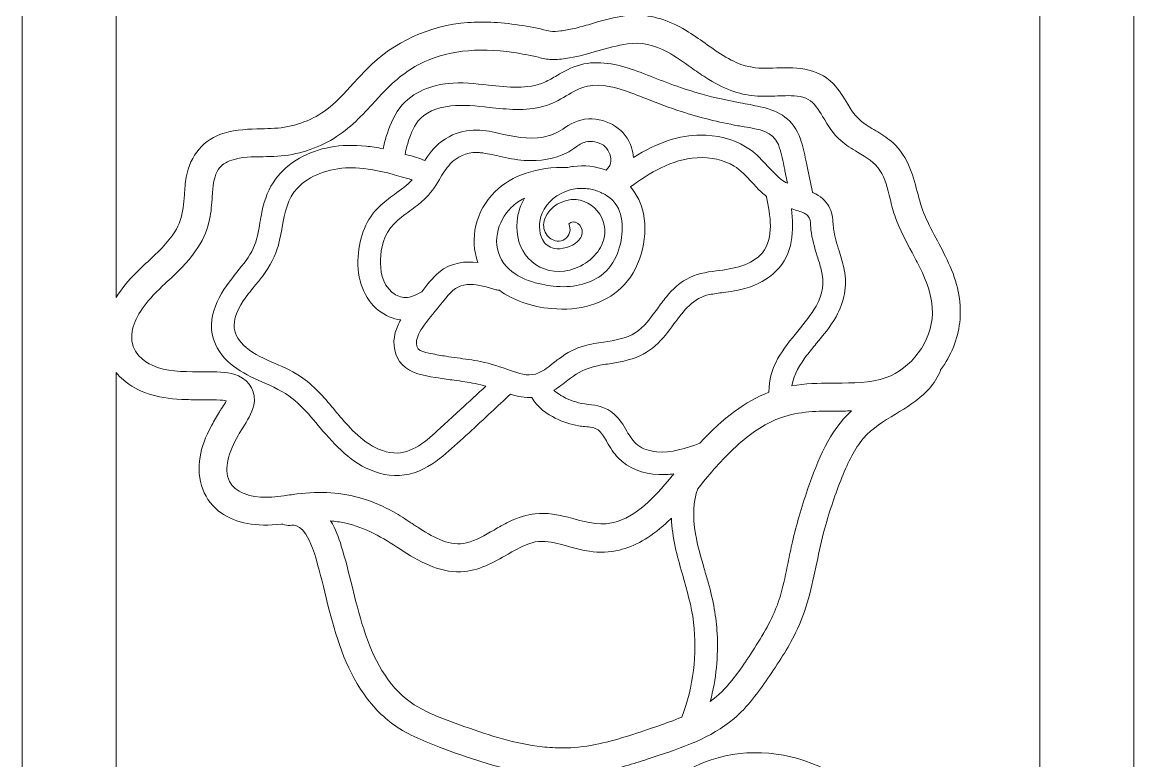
# Model space of a CAD drawing. Extents: x 1257 to 1743, y -4859 to -3141.
# Drawn here: x 1257.2 to 1742.8, y -3763.1 to -3440.4 of the extents above; entities that cross this region are included whole.
import ezdxf

# ---------------------------------------------------------------- set-up
doc = ezdxf.new("R2010")
doc.units = 0
doc.header["$MEASUREMENT"] = 0
doc.layers.add('Layer 1', color=7, linetype='Continuous')

msp = doc.modelspace()

# ---------------------------------------------------------------- linework, layer by layer
at = {"layer": 'Layer 1', "lineweight": 0}
for points, knots in [([(1595.26, -3237.35), (1595.26, -3236.95), (1595.26, -3236.55), (1595.26, -3236.15), (1595.26, -3183.54), (1552.61, -3140.89), (1500, -3140.89), (1447.39, -3140.89), (1404.74, -3183.54), (1404.74, -3236.15), (1404.74, -3236.55), (1404.74, -3236.95), (1404.74, -3237.35), (1404.74, -3237.35), (1257.2, -3237.35), (1257.2, -3237.35), (1257.2, -3237.35), (1257.2, -4859.11), (1257.2, -4859.11), (1257.2, -4859.11), (1742.8, -4859.11), (1742.8, -4859.11), (1742.8, -4859.11), (1742.8, -3237.35), (1742.8, -3237.35), (1742.8, -3237.35), (1595.26, -3237.35), (1595.26, -3237.35)], [0, 0, 0, 0, 1, 1, 1, 2, 2, 2, 3, 3, 3, 4, 4, 4, 5, 5, 5, 6, 6, 6, 7, 7, 7, 8, 8, 8, 9, 9, 9, 9]), ([(1414.59, -3278.4), (1414.59, -3278.4), (1585.41, -3278.4), (1585.41, -3278.4), (1585.41, -3278.4), (1701.74, -3278.4), (1701.74, -3278.4), (1701.74, -3278.4), (1701.74, -3881.06), (1701.74, -3881.06), (1687.68, -3870.86), (1677.56, -3856.67), (1669.52, -3843.93), (1666.07, -3838.46), (1662.7, -3832.79), (1659.44, -3827.31), (1654.1, -3818.33), (1648.58, -3809.05), (1642.51, -3800.29), (1634.12, -3788.19), (1622.3, -3773.3), (1605.24, -3765.51), (1589.31, -3758.24), (1571.08, -3757.6), (1555.24, -3763.75), (1544.82, -3767.79), (1535.4, -3774.45), (1527.86, -3783.1), (1526.85, -3782.17), (1525.73, -3781.34), (1524.49, -3780.62), (1522.56, -3779.49), (1520.52, -3778.73), (1518.55, -3777.99), (1516.87, -3777.37), (1515.28, -3776.77), (1513.81, -3775.98), (1512.22, -3775.13), (1510.72, -3774.11), (1509.35, -3772.96), (1509.35, -3772.96), (1509.42, -3771.24), (1509.42, -3771.24), (1509.47, -3770.19), (1509.51, -3769.14), (1509.56, -3768.08), (1517.31, -3766.56), (1524.62, -3764.27), (1530.22, -3762.42), (1530.22, -3762.42), (1533.21, -3761.43), (1533.21, -3761.43), (1545.41, -3757.4), (1558.02, -3753.22), (1568.04, -3744.74), (1574.2, -3739.54), (1578.8, -3733.13), (1582.98, -3727.01), (1587.39, -3720.53), (1591.63, -3714.14), (1595.06, -3707.26), (1599.92, -3697.5), (1602.15, -3686.88), (1604.31, -3676.61), (1605.36, -3671.62), (1606.45, -3666.46), (1607.82, -3661.51), (1609.96, -3653.79), (1612.47, -3646.34), (1615.28, -3639.37), (1618.09, -3632.41), (1620.78, -3626.83), (1624.77, -3622.19), (1628.56, -3617.79), (1633.48, -3614.81), (1638.68, -3611.65), (1643.49, -3608.74), (1648.47, -3605.72), (1652.53, -3601.47), (1654.76, -3599.14), (1656.57, -3596.53), (1657.93, -3593.71), (1658.15, -3593.25), (1658.31, -3592.77), (1658.41, -3592.28), (1663.02, -3586.07), (1665.9, -3578.92), (1666.75, -3571.57), (1667.66, -3563.79), (1666.25, -3555.55), (1662.56, -3547.09), (1660.9, -3543.27), (1658.93, -3539.57), (1657.03, -3535.98), (1655.11, -3532.38), (1653.12, -3528.64), (1651.5, -3524.86), (1650.06, -3521.52), (1649.14, -3518.05), (1648.18, -3514.37), (1647.16, -3510.51), (1646.11, -3506.51), (1644.39, -3502.71), (1642.38, -3498.29), (1639.66, -3494.68), (1636.28, -3491.97), (1634.02, -3490.18), (1631.57, -3488.71), (1629.2, -3487.29), (1628.09, -3486.62), (1626.98, -3485.96), (1625.9, -3485.27), (1623.02, -3483.37), (1620.81, -3481.06), (1618.94, -3477.99), (1618.94, -3477.99), (1617.85, -3476.19), (1617.85, -3476.19), (1616.05, -3473.19), (1614.18, -3470.08), (1611.6, -3467.35), (1604.4, -3459.81), (1594.19, -3460.15), (1585.19, -3460.46), (1585.19, -3460.46), (1584.51, -3460.48), (1584.51, -3460.48), (1581.06, -3460.61), (1577.02, -3460.58), (1573.1, -3459.46), (1570.53, -3458.74), (1567.91, -3457.57), (1564.61, -3455.65), (1561.48, -3453.83), (1558.44, -3451.68), (1555.5, -3449.61), (1552.84, -3447.72), (1550.08, -3445.78), (1547.21, -3444.03), (1539.84, -3439.54), (1532.47, -3437.31), (1525.15, -3437.31), (1518.66, -3437.34), (1512.37, -3439.19), (1506.29, -3440.99), (1503.96, -3441.68), (1501.54, -3442.39), (1499.21, -3442.96), (1496.92, -3443.51), (1494.99, -3443.89), (1493.12, -3444.13), (1493.12, -3444.13), (1492.49, -3444.22), (1492.49, -3444.22), (1490.9, -3444.46), (1489.09, -3444.72), (1487.78, -3444.37), (1484.25, -3443.43), (1480.47, -3442.64), (1475.87, -3441.9), (1467.09, -3440.48), (1459.26, -3440.05), (1451.94, -3440.6), (1434.96, -3441.85), (1419.66, -3448.88), (1407.68, -3460.93), (1405.72, -3462.91), (1403.82, -3465.01), (1401.99, -3467.03), (1398.07, -3471.37), (1394.01, -3475.86), (1389.26, -3479.22), (1382.88, -3483.7), (1375.32, -3486.31), (1367.37, -3486.78), (1365.47, -3486.89), (1363.57, -3486.94), (1361.66, -3486.98), (1356.3, -3487.11), (1350.77, -3487.25), (1345.39, -3488.86), (1336.6, -3491.48), (1330.58, -3498.49), (1328.85, -3508.12), (1328.41, -3510.7), (1328.22, -3513.29), (1328.03, -3515.8), (1327.9, -3517.7), (1327.75, -3519.67), (1327.5, -3521.56), (1326.98, -3525.48), (1325.82, -3528.79), (1323.86, -3531.97), (1320.77, -3536.94), (1316.24, -3541.14), (1311.86, -3545.2), (1310.24, -3546.7), (1308.63, -3548.19), (1307.1, -3549.71), (1303.47, -3553.29), (1300.53, -3556.94), (1298.26, -3560.64), (1298.26, -3560.64), (1298.26, -3278.4), (1298.26, -3278.4), (1298.26, -3278.4), (1414.59, -3278.4), (1414.59, -3278.4)], [0, 0, 0, 0, 1, 1, 1, 2, 2, 2, 3, 3, 3, 4, 4, 4, 5, 5, 5, 6, 6, 6, 7, 7, 7, 8, 8, 8, 9, 9, 9, 10, 10, 10, 11, 11, 11, 12, 12, 12, 13, 13, 13, 14, 14, 14, 15, 15, 15, 16, 16, 16, 17, 17, 17, 18, 18, 18, 19, 19, 19, 20, 20, 20, 21, 21, 21, 22, 22, 22, 23, 23, 23, 24, 24, 24, 25, 25, 25, 26, 26, 26, 27, 27, 27, 28, 28, 28, 29, 29, 29, 30, 30, 30, 31, 31, 31, 32, 32, 32, 33, 33, 33, 34, 34, 34, 35, 35, 35, 36, 36, 36, 37, 37, 37, 38, 38, 38, 39, 39, 39, 40, 40, 40, 41, 41, 41, 42, 42, 42, 43, 43, 43, 44, 44, 44, 45, 45, 45, 46, 46, 46, 47, 47, 47, 48, 48, 48, 49, 49, 49, 50, 50, 50, 51, 51, 51, 52, 52, 52, 53, 53, 53, 54, 54, 54, 55, 55, 55, 56, 56, 56, 57, 57, 57, 58, 58, 58, 59, 59, 59, 60, 60, 60, 61, 61, 61, 62, 62, 62, 63, 63, 63, 64, 64, 64, 65, 65, 65, 66, 66, 66, 67, 67, 67, 68, 68, 68, 69, 69, 69, 69]), ([(1351.65, -3594.9), (1347.64, -3593.2), (1343.11, -3593.17), (1339.11, -3593.14), (1339.11, -3593.14), (1337.63, -3593.13), (1337.63, -3593.13), (1336.5, -3593.12), (1335.36, -3593.12), (1334.21, -3593.12), (1327.27, -3593.14), (1320.09, -3593.15), (1313.93, -3590.3), (1310.95, -3588.91), (1304.1, -3584.81), (1305.05, -3576.71), (1305.72, -3570.93), (1309.17, -3564.98), (1315.58, -3558.52), (1317.21, -3556.88), (1318.9, -3555.29), (1320.59, -3553.71), (1324.91, -3549.64), (1329.38, -3545.43), (1332.92, -3540.37), (1335.79, -3536.23), (1337.71, -3532.15), (1338.79, -3527.87), (1339.62, -3524.51), (1339.87, -3521.1), (1340.11, -3517.79), (1340.18, -3516.82), (1340.25, -3515.85), (1340.33, -3514.87), (1340.68, -3510.85), (1341.12, -3507.29), (1342.99, -3504.57), (1344.24, -3502.78), (1346.11, -3501.49), (1348.72, -3500.65), (1352.99, -3499.27), (1357.79, -3499.22), (1362.43, -3499.17), (1364.49, -3499.14), (1366.62, -3499.12), (1368.7, -3498.98), (1377.33, -3498.4), (1385.83, -3495.71), (1393.26, -3491.21), (1400.33, -3486.96), (1405.85, -3480.93), (1411.19, -3475.1), (1411.19, -3475.1), (1412.96, -3473.16), (1412.96, -3473.16), (1419.33, -3466.24), (1424.9, -3461.74), (1431.03, -3458.58), (1442.08, -3452.95), (1455.83, -3451.3), (1471.87, -3453.67), (1475.38, -3454.18), (1478.95, -3454.86), (1482.8, -3455.76), (1482.8, -3455.76), (1483.44, -3455.91), (1483.44, -3455.91), (1485.25, -3456.34), (1487.1, -3456.77), (1489.29, -3456.75), (1491.59, -3456.67), (1493.96, -3456.42), (1496.32, -3456.01), (1500.53, -3455.3), (1504.65, -3454.12), (1508.63, -3452.98), (1512.87, -3451.76), (1517.24, -3450.51), (1521.6, -3449.87), (1527.42, -3449.02), (1533.17, -3450.21), (1539.18, -3453.51), (1542.7, -3455.47), (1546.11, -3457.87), (1549.4, -3460.19), (1551.47, -3461.66), (1553.61, -3463.17), (1555.8, -3464.58), (1563.32, -3469.43), (1570.3, -3472.05), (1577.13, -3472.59), (1580.51, -3472.86), (1583.89, -3472.74), (1587.16, -3472.63), (1588.3, -3472.59), (1589.44, -3472.54), (1590.58, -3472.52), (1594.03, -3472.46), (1597.63, -3472.55), (1600.61, -3474.18), (1603.31, -3475.65), (1605.07, -3478.6), (1606.86, -3481.6), (1609.32, -3485.8), (1611.47, -3489.24), (1614.79, -3492.16), (1617.05, -3494.13), (1619.64, -3495.68), (1622.16, -3497.18), (1626.01, -3499.48), (1629.65, -3501.65), (1631.88, -3505.16), (1634.2, -3508.79), (1635.24, -3513.08), (1636.36, -3517.62), (1637.03, -3520.35), (1637.72, -3523.17), (1638.71, -3525.85), (1640.69, -3531.18), (1643.36, -3536.2), (1645.94, -3541.06), (1647.15, -3543.32), (1648.35, -3545.58), (1649.48, -3547.87), (1652.08, -3553.18), (1655.04, -3560.23), (1654.83, -3567.74), (1654.67, -3573.6), (1652.42, -3579.86), (1648.67, -3584.91), (1644.91, -3589.97), (1640.03, -3593.7), (1634.6, -3595.69), (1627.64, -3598.05), (1620, -3598.06), (1612.61, -3598.08), (1612.61, -3598.08), (1610.56, -3598.08), (1610.56, -3598.08), (1605.09, -3598.1), (1599.28, -3598.27), (1593.48, -3599.3), (1594.21, -3594.18), (1597.22, -3589.6), (1599.89, -3586.05), (1601.26, -3584.27), (1602.69, -3582.54), (1604.12, -3580.81), (1607.15, -3577.16), (1610.27, -3573.39), (1612.72, -3569.09), (1616.4, -3562.62), (1617.64, -3555.54), (1616.33, -3548.63), (1615.79, -3545.76), (1614.92, -3542.98), (1614.07, -3540.3), (1613.05, -3537.08), (1612.09, -3534.03), (1611.68, -3530.88), (1611.58, -3530.13), (1611.52, -3529.39), (1611.46, -3528.64), (1611.25, -3526.05), (1611.03, -3523.38), (1609.53, -3520.78), (1608.15, -3518.33), (1605.81, -3516.29), (1602.78, -3514.89), (1602.66, -3514.83), (1602.54, -3514.77), (1602.42, -3514.72), (1602.42, -3514.72), (1600.06, -3503.43), (1600.06, -3503.43), (1599.87, -3502.52), (1599.69, -3501.61), (1599.5, -3500.69), (1598.89, -3497.64), (1598.27, -3494.49), (1597.17, -3491.45), (1595.65, -3487.27), (1593.36, -3484.03), (1590.38, -3481.84), (1587.57, -3479.76), (1584.12, -3478.33), (1579.53, -3477.35), (1576.62, -3476.71), (1573.71, -3476.15), (1570.79, -3475.58), (1565.31, -3474.52), (1559.64, -3473.42), (1554.18, -3471.88), (1545.75, -3469.51), (1537.44, -3466.32), (1530.31, -3463.52), (1522.97, -3460.61), (1515.13, -3457.79), (1506.93, -3458.14), (1503.01, -3458.29), (1499.11, -3459.31), (1495.36, -3461.17), (1493.79, -3461.94), (1492.3, -3462.82), (1490.86, -3463.68), (1489.04, -3464.77), (1487.31, -3465.79), (1485.48, -3466.58), (1477.84, -3469.85), (1469.6, -3468.9), (1460.88, -3467.9), (1455.09, -3467.24), (1449.11, -3466.55), (1443.28, -3467.2), (1436.76, -3467.91), (1427.8, -3470.34), (1422.14, -3477.88), (1419.06, -3481.99), (1417.38, -3486.7), (1416.26, -3490.34), (1415.72, -3492.08), (1415.19, -3493.9), (1414.9, -3495.75), (1412.21, -3495.2), (1409.75, -3494.81), (1407.43, -3494.57), (1396.34, -3493.41), (1386.57, -3495.17), (1378.38, -3499.81), (1374.12, -3502.2), (1370.46, -3505.39), (1367.8, -3509.04), (1364.99, -3512.9), (1363.11, -3517.46), (1361.88, -3523.4), (1361.58, -3524.88), (1361.33, -3526.39), (1361.07, -3527.89), (1360.4, -3531.92), (1359.76, -3535.73), (1358.14, -3539.21), (1356.41, -3542.97), (1353.79, -3546.19), (1351.01, -3549.58), (1351.01, -3549.58), (1349.84, -3551.03), (1349.84, -3551.03), (1343.87, -3558.45), (1336.51, -3569.63), (1341.58, -3581.03), (1345.77, -3590.43), (1355.15, -3594.57), (1363.42, -3598.23), (1363.42, -3598.23), (1365.3, -3599.06), (1365.3, -3599.06), (1370.41, -3601.34), (1374.33, -3603.82), (1377.63, -3606.86), (1380.81, -3609.83), (1383.7, -3613.25), (1386.49, -3616.57), (1386.49, -3616.57), (1387.34, -3617.57), (1387.34, -3617.57), (1393.86, -3625.31), (1401.07, -3633.17), (1411.15, -3636.76), (1416.97, -3638.83), (1422.92, -3639), (1428.38, -3637.27), (1434.04, -3635.46), (1438.77, -3631.8), (1442.26, -3628.81), (1449.01, -3623.01), (1455.61, -3616.84), (1462, -3610.86), (1464.81, -3608.23), (1467.61, -3605.6), (1470.49, -3602.95), (1473.9, -3604.04), (1476.99, -3604.5), (1479.9, -3604.34), (1481.84, -3608.58), (1486.94, -3611.76), (1490.09, -3613.39), (1493.31, -3615.03), (1496.83, -3616.19), (1500.25, -3616.74), (1501.12, -3616.89), (1502.04, -3616.98), (1502.96, -3617.08), (1505.19, -3617.3), (1507.29, -3617.51), (1508.77, -3618.56), (1510.28, -3619.62), (1511.37, -3621.51), (1512.42, -3623.32), (1512.42, -3623.32), (1512.65, -3623.74), (1512.65, -3623.74), (1514.17, -3626.38), (1515.59, -3628.73), (1517.6, -3630.8), (1521.81, -3635.19), (1528.15, -3637.76), (1535.45, -3638.04), (1537.5, -3638.13), (1539.6, -3638.02), (1541.86, -3637.7), (1534.79, -3646.41), (1527.37, -3655.12), (1517.2, -3658.55), (1510.74, -3660.75), (1504.44, -3659.06), (1497.77, -3657.29), (1497.77, -3657.29), (1495.64, -3656.72), (1495.64, -3656.72), (1491.41, -3655.62), (1486.4, -3654.58), (1481.31, -3655.14), (1477.67, -3655.53), (1473.9, -3656.7), (1469.78, -3658.71), (1467.56, -3659.79), (1465.4, -3661.05), (1463.32, -3662.27), (1459.3, -3664.61), (1455.51, -3666.83), (1451.29, -3667.87), (1444.26, -3669.6), (1437.41, -3665.77), (1430.98, -3661.7), (1429.64, -3660.86), (1428.33, -3659.99), (1427.01, -3659.13), (1424.57, -3657.52), (1422.05, -3655.86), (1419.43, -3654.37), (1415.3, -3651.99), (1410.67, -3650.02), (1405.68, -3648.51), (1397.02, -3645.89), (1387.42, -3645.22), (1377.13, -3646.54), (1376.09, -3646.67), (1375.03, -3646.82), (1373.97, -3646.97), (1367.19, -3647.92), (1360.18, -3648.91), (1354.12, -3646.35), (1351.06, -3645.07), (1348.93, -3643.3), (1347.79, -3641.07), (1346.24, -3638.1), (1346.5, -3634.5), (1346.99, -3632), (1347.76, -3628.05), (1349.64, -3624.34), (1351.55, -3620.93), (1352.16, -3619.85), (1352.84, -3618.77), (1353.52, -3617.67), (1355.45, -3614.59), (1357.45, -3611.4), (1358.33, -3607.78), (1359.6, -3602.46), (1356.86, -3597.16), (1351.65, -3594.9)], [0, 0, 0, 0, 1, 1, 1, 2, 2, 2, 3, 3, 3, 4, 4, 4, 5, 5, 5, 6, 6, 6, 7, 7, 7, 8, 8, 8, 9, 9, 9, 10, 10, 10, 11, 11, 11, 12, 12, 12, 13, 13, 13, 14, 14, 14, 15, 15, 15, 16, 16, 16, 17, 17, 17, 18, 18, 18, 19, 19, 19, 20, 20, 20, 21, 21, 21, 22, 22, 22, 23, 23, 23, 24, 24, 24, 25, 25, 25, 26, 26, 26, 27, 27, 27, 28, 28, 28, 29, 29, 29, 30, 30, 30, 31, 31, 31, 32, 32, 32, 33, 33, 33, 34, 34, 34, 35, 35, 35, 36, 36, 36, 37, 37, 37, 38, 38, 38, 39, 39, 39, 40, 40, 40, 41, 41, 41, 42, 42, 42, 43, 43, 43, 44, 44, 44, 45, 45, 45, 46, 46, 46, 47, 47, 47, 48, 48, 48, 49, 49, 49, 50, 50, 50, 51, 51, 51, 52, 52, 52, 53, 53, 53, 54, 54, 54, 55, 55, 55, 56, 56, 56, 57, 57, 57, 58, 58, 58, 59, 59, 59, 60, 60, 60, 61, 61, 61, 62, 62, 62, 63, 63, 63, 64, 64, 64, 65, 65, 65, 66, 66, 66, 67, 67, 67, 68, 68, 68, 69, 69, 69, 70, 70, 70, 71, 71, 71, 72, 72, 72, 73, 73, 73, 74, 74, 74, 75, 75, 75, 76, 76, 76, 77, 77, 77, 78, 78, 78, 79, 79, 79, 80, 80, 80, 81, 81, 81, 82, 82, 82, 83, 83, 83, 84, 84, 84, 85, 85, 85, 86, 86, 86, 87, 87, 87, 88, 88, 88, 89, 89, 89, 90, 90, 90, 91, 91, 91, 92, 92, 92, 93, 93, 93, 94, 94, 94, 95, 95, 95, 96, 96, 96, 97, 97, 97, 98, 98, 98, 99, 99, 99, 100, 100, 100, 101, 101, 101, 102, 102, 102, 103, 103, 103, 104, 104, 104, 105, 105, 105, 106, 106, 106, 107, 107, 107, 108, 108, 108, 109, 109, 109, 110, 110, 110, 111, 111, 111, 112, 112, 112, 113, 113, 113, 114, 114, 114, 115, 115, 115, 116, 116, 116, 117, 117, 117, 118, 118, 118, 119, 119, 119, 120, 120, 120, 121, 121, 121, 122, 122, 122, 123, 123, 123, 123]), ([(1588.63, -3509), (1586.54, -3507.33), (1584.74, -3505.36), (1582.82, -3503.28), (1580.54, -3500.8), (1578.19, -3498.24), (1575.3, -3496.17), (1569.91, -3492.32), (1563.39, -3490.16), (1555.9, -3489.76), (1555.19, -3489.72), (1554.48, -3489.7), (1553.76, -3489.7), (1544.3, -3489.7), (1534.76, -3492.88), (1524.18, -3499.56), (1524.11, -3498.08), (1523.85, -3496.61), (1523.4, -3495.19), (1520.98, -3487.49), (1513.24, -3482.34), (1504.56, -3482.68), (1499.9, -3482.88), (1496.33, -3485.06), (1493.35, -3487.09), (1490.63, -3488.94), (1487.76, -3490.12), (1484.79, -3490.62), (1478.18, -3491.76), (1471.4, -3490.37), (1465.02, -3488.86), (1458.6, -3487.35), (1450.21, -3486.26), (1442.16, -3491.3), (1439.14, -3493.2), (1436.46, -3495.85), (1434.22, -3499.15), (1433.83, -3499.72), (1433.46, -3500.29), (1433.1, -3500.88), (1430.78, -3499.74), (1428.19, -3499.08), (1425.84, -3498.49), (1425.4, -3498.38), (1424.98, -3498.27), (1424.56, -3498.16), (1424.57, -3496.68), (1425.09, -3495.03), (1425.6, -3493.42), (1425.6, -3493.42), (1425.82, -3492.73), (1425.82, -3492.73), (1426.59, -3490.2), (1427.87, -3486.5), (1430.1, -3483.69), (1433.11, -3479.92), (1437.92, -3477.66), (1444.39, -3477), (1449.94, -3476.42), (1455.69, -3477.04), (1461.25, -3477.64), (1469, -3478.47), (1477, -3479.33), (1485.01, -3477.16), (1488.61, -3476.19), (1491.74, -3474.38), (1494.77, -3472.63), (1497.89, -3470.83), (1500.84, -3469.12), (1504.14, -3468.39), (1510.27, -3467.02), (1516.87, -3468.96), (1523.08, -3471.27), (1525.4, -3472.13), (1527.7, -3473.03), (1530, -3473.93), (1534.91, -3475.84), (1539.99, -3477.82), (1545.14, -3479.46), (1553.17, -3482.01), (1561.49, -3484.09), (1569.86, -3485.63), (1570.74, -3485.79), (1571.64, -3485.94), (1572.55, -3486.09), (1579.05, -3487.14), (1585.19, -3488.14), (1587.54, -3493.9), (1588.71, -3496.78), (1589.35, -3500), (1589.96, -3503.12), (1590.11, -3503.86), (1590.25, -3504.6), (1590.41, -3505.33), (1590.41, -3505.33), (1591.55, -3510.79), (1591.55, -3510.79), (1590.48, -3510.29), (1589.52, -3509.71), (1588.63, -3509)], [0, 0, 0, 0, 1, 1, 1, 2, 2, 2, 3, 3, 3, 4, 4, 4, 5, 5, 5, 6, 6, 6, 7, 7, 7, 8, 8, 8, 9, 9, 9, 10, 10, 10, 11, 11, 11, 12, 12, 12, 13, 13, 13, 14, 14, 14, 15, 15, 15, 16, 16, 16, 17, 17, 17, 18, 18, 18, 19, 19, 19, 20, 20, 20, 21, 21, 21, 22, 22, 22, 23, 23, 23, 24, 24, 24, 25, 25, 25, 26, 26, 26, 27, 27, 27, 28, 28, 28, 29, 29, 29, 30, 30, 30, 31, 31, 31, 32, 32, 32, 33, 33, 33, 33]), ([(1455.62, -3497.31), (1456.24, -3497.31), (1456.86, -3497.35), (1457.47, -3497.42), (1460.16, -3497.76), (1462.76, -3498.33), (1465.52, -3498.94), (1469.05, -3499.73), (1472.69, -3500.53), (1476.51, -3500.79), (1483.58, -3501.23), (1489.82, -3500.13), (1495.05, -3497.51), (1496.34, -3496.87), (1497.51, -3496.07), (1498.64, -3495.29), (1500.25, -3494.19), (1501.77, -3493.14), (1503.37, -3492.74), (1505.86, -3492.12), (1508.89, -3492.69), (1511.08, -3494.2), (1513.17, -3495.66), (1514.45, -3498.42), (1514.28, -3501.08), (1514.21, -3502.11), (1513.85, -3503.89), (1512.25, -3505.11), (1507.71, -3503.36), (1502.78, -3502.78), (1497.89, -3503.43), (1497.13, -3503.53), (1496.34, -3503.67), (1495.58, -3503.83), (1481.87, -3503.62), (1471.16, -3507.2), (1463.68, -3514.55), (1455.26, -3522.83), (1452.45, -3535.26), (1456.29, -3545.44), (1451, -3544.8), (1444.63, -3545.2), (1439.24, -3549.74), (1436.4, -3552.14), (1434.06, -3555.1), (1431.74, -3558.19), (1429.41, -3559.45), (1427, -3560.73), (1424.62, -3560.75), (1422.79, -3560.77), (1420.64, -3559.95), (1418.87, -3558.48), (1414.3, -3554.65), (1413.54, -3548.51), (1413.71, -3544.04), (1413.88, -3539.49), (1415.04, -3533.11), (1419.65, -3528.47), (1421.7, -3526.39), (1424.06, -3524.67), (1426.56, -3522.84), (1428.62, -3521.34), (1430.74, -3519.79), (1432.69, -3518.02), (1435.6, -3515.38), (1437.55, -3512.19), (1439.43, -3509.11), (1440.93, -3506.66), (1442.35, -3504.35), (1444.2, -3502.34), (1447.13, -3499.12), (1451.3, -3497.31), (1455.62, -3497.31)], [0, 0, 0, 0, 1, 1, 1, 2, 2, 2, 3, 3, 3, 4, 4, 4, 5, 5, 5, 6, 6, 6, 7, 7, 7, 8, 8, 8, 9, 9, 9, 10, 10, 10, 11, 11, 11, 12, 12, 12, 13, 13, 13, 14, 14, 14, 15, 15, 15, 16, 16, 16, 17, 17, 17, 18, 18, 18, 19, 19, 19, 20, 20, 20, 21, 21, 21, 22, 22, 22, 23, 23, 23, 24, 24, 24, 24]), ([(1434.87, -3584.96), (1433.12, -3584.6), (1431.13, -3584.18), (1430.24, -3583.12), (1427.92, -3580.41), (1430.97, -3575.47), (1431.96, -3574.03), (1434.22, -3570.74), (1436.87, -3567.52), (1439.42, -3564.41), (1440.37, -3563.25), (1441.32, -3562.1), (1442.25, -3560.94), (1442.26, -3560.94), (1442.26, -3560.94), (1442.26, -3560.93), (1445.02, -3557.48), (1447.55, -3555.29), (1451.64, -3555.05), (1452, -3555.03), (1452.36, -3555.02), (1452.73, -3555.02), (1456.49, -3555.02), (1460.37, -3556.17), (1464.16, -3557.29), (1464.66, -3557.44), (1465.17, -3557.53), (1465.66, -3557.51), (1471.53, -3561.89), (1479.56, -3564.74), (1488.41, -3565.55), (1500.72, -3566.66), (1511.52, -3563.46), (1518.84, -3556.54), (1526.82, -3549.01), (1530.83, -3535.62), (1528.6, -3523.98), (1527.77, -3519.67), (1525.81, -3515.71), (1522.89, -3512.4), (1531.12, -3506.26), (1540.89, -3500.31), (1551.99, -3499.63), (1558.07, -3499.28), (1563.67, -3500.53), (1568.18, -3503.26), (1571.16, -3505.04), (1573.52, -3507.64), (1576.03, -3510.4), (1577.38, -3511.88), (1578.78, -3513.41), (1580.28, -3514.81), (1580.95, -3515.44), (1581.65, -3516.04), (1582.39, -3516.62), (1582.39, -3516.62), (1582.41, -3516.72), (1582.41, -3516.72), (1583.93, -3524.73), (1585.83, -3534.7), (1580.54, -3541.12), (1575.89, -3546.73), (1568.02, -3548.12), (1560.36, -3549.07), (1556, -3549.59), (1551.39, -3550.41), (1547.2, -3552.78), (1544.26, -3554.47), (1541.45, -3556.96), (1538.6, -3560.39), (1537.22, -3562.06), (1535.92, -3563.86), (1534.66, -3565.6), (1531.7, -3569.69), (1528.91, -3573.55), (1524.99, -3576.08), (1521.02, -3578.65), (1516.24, -3579.38), (1511.17, -3580.16), (1508.39, -3580.58), (1505.51, -3581.02), (1502.78, -3581.79), (1498.95, -3582.85), (1495.25, -3584.74), (1491.45, -3587.57), (1490.74, -3588.11), (1490.04, -3588.67), (1489.33, -3589.23), (1487.17, -3590.95), (1485.12, -3592.58), (1482.81, -3593.62), (1479.2, -3595.25), (1475.42, -3594.31), (1471.87, -3593.05), (1471.87, -3593.05), (1470.54, -3592.58), (1470.54, -3592.58), (1466.33, -3591.09), (1461.98, -3589.55), (1457.38, -3588.66), (1454, -3588), (1450.57, -3587.52), (1447.24, -3587.07), (1445.58, -3586.84), (1443.92, -3586.61), (1442.27, -3586.36), (1440.46, -3586.07), (1438.07, -3585.67), (1435.68, -3585.14), (1435.68, -3585.14), (1434.87, -3584.96), (1434.87, -3584.96)], [0, 0, 0, 0, 1, 1, 1, 2, 2, 2, 3, 3, 3, 4, 4, 4, 5, 5, 5, 6, 6, 6, 7, 7, 7, 8, 8, 8, 9, 9, 9, 10, 10, 10, 11, 11, 11, 12, 12, 12, 13, 13, 13, 14, 14, 14, 15, 15, 15, 16, 16, 16, 17, 17, 17, 18, 18, 18, 19, 19, 19, 20, 20, 20, 21, 21, 21, 22, 22, 22, 23, 23, 23, 24, 24, 24, 25, 25, 25, 26, 26, 26, 27, 27, 27, 28, 28, 28, 29, 29, 29, 30, 30, 30, 31, 31, 31, 32, 32, 32, 33, 33, 33, 34, 34, 34, 35, 35, 35, 36, 36, 36, 37, 37, 37, 37]), ([(1419.87, -3515.65), (1417.59, -3517.32), (1415.22, -3519.05), (1413.08, -3521.08), (1407.67, -3526.26), (1404.51, -3533.79), (1403.93, -3542.87), (1403.28, -3552.83), (1406.55, -3561.38), (1412.9, -3566.33), (1415.82, -3568.63), (1419.14, -3570.04), (1422.58, -3570.46), (1421.62, -3572.09), (1420.74, -3573.93), (1420.19, -3575.94), (1418.75, -3581.11), (1419.91, -3586.51), (1423.21, -3590.02), (1426.86, -3593.91), (1432.79, -3594.84), (1437.56, -3595.59), (1437.56, -3595.59), (1438.95, -3595.81), (1438.95, -3595.81), (1441.27, -3596.2), (1443.59, -3596.52), (1445.91, -3596.84), (1448.93, -3597.26), (1452.06, -3597.7), (1455.06, -3598.26), (1456.72, -3598.58), (1458.31, -3598.99), (1459.79, -3599.43), (1456.1, -3602.81), (1452.42, -3606.2), (1448.73, -3609.6), (1448.73, -3609.6), (1439.78, -3617.84), (1439.78, -3617.84), (1433.99, -3623.16), (1427.42, -3629.18), (1419.47, -3628.6), (1410.64, -3627.94), (1403.35, -3620.88), (1398.64, -3615.64), (1397.05, -3613.86), (1395.51, -3612.03), (1393.97, -3610.19), (1389.74, -3605.14), (1385.36, -3599.92), (1379.82, -3595.89), (1376.05, -3593.15), (1371.8, -3591.31), (1367.7, -3589.53), (1363.07, -3587.52), (1358.7, -3585.62), (1355.04, -3582.57), (1351.88, -3579.93), (1350.13, -3577.09), (1349.83, -3574.1), (1349.47, -3570.63), (1350.75, -3566.73), (1353.73, -3562.19), (1355.2, -3559.97), (1356.89, -3557.92), (1358.68, -3555.75), (1359.84, -3554.35), (1361, -3552.94), (1362.11, -3551.47), (1365.59, -3546.79), (1367.81, -3542.43), (1369.09, -3537.76), (1369.81, -3535.15), (1370.29, -3532.49), (1370.76, -3529.92), (1371.92, -3523.56), (1373.02, -3517.56), (1377.41, -3512.91), (1382.6, -3507.4), (1390.91, -3504.17), (1400.23, -3504.05), (1400.47, -3504.04), (1400.71, -3504.04), (1400.95, -3504.04), (1405.63, -3504.04), (1410.7, -3504.76), (1416.85, -3506.29), (1419.33, -3506.92), (1421.99, -3507.66), (1424.98, -3508.58), (1425.35, -3508.69), (1425.76, -3508.8), (1426.18, -3508.91), (1426.61, -3509.02), (1427.06, -3509.14), (1427.5, -3509.28), (1425.31, -3511.68), (1422.67, -3513.61), (1419.87, -3515.65)], [0, 0, 0, 0, 1, 1, 1, 2, 2, 2, 3, 3, 3, 4, 4, 4, 5, 5, 5, 6, 6, 6, 7, 7, 7, 8, 8, 8, 9, 9, 9, 10, 10, 10, 11, 11, 11, 12, 12, 12, 13, 13, 13, 14, 14, 14, 15, 15, 15, 16, 16, 16, 17, 17, 17, 18, 18, 18, 19, 19, 19, 20, 20, 20, 21, 21, 21, 22, 22, 22, 23, 23, 23, 24, 24, 24, 25, 25, 25, 26, 26, 26, 27, 27, 27, 28, 28, 28, 29, 29, 29, 30, 30, 30, 31, 31, 31, 32, 32, 32, 33, 33, 33, 33]), ([(1470.84, -3521.33), (1472.48, -3519.71), (1474.41, -3518.35), (1476.61, -3517.25), (1474.83, -3520.33), (1473.74, -3523.75), (1473.38, -3527.39), (1472.79, -3533.58), (1474.53, -3539.31), (1478.27, -3543.53), (1482.02, -3547.77), (1488.07, -3549.93), (1494.05, -3549.16), (1500.53, -3548.33), (1506.89, -3544.16), (1509.87, -3538.78), (1512.16, -3534.63), (1512.34, -3530.2), (1510.37, -3525.94), (1508.25, -3521.37), (1503.97, -3518.29), (1499.24, -3517.9), (1493.51, -3517.4), (1487.47, -3521.11), (1485.49, -3526.36), (1484.66, -3528.52), (1484.87, -3530.97), (1486.03, -3532.91), (1487.09, -3534.67), (1488.8, -3535.79), (1490.83, -3536.04), (1493.39, -3536.37), (1495.67, -3534.8), (1496.35, -3532.23), (1496.69, -3530.9), (1496.53, -3529.61), (1495.94, -3528.57), (1496.2, -3528.36), (1496.52, -3528.14), (1496.85, -3527.99), (1497.55, -3527.66), (1498.25, -3527.6), (1498.97, -3527.82), (1500.35, -3528.22), (1501.52, -3529.65), (1501.76, -3531.21), (1502.03, -3533.05), (1501.38, -3534.73), (1499.8, -3536.21), (1497.27, -3538.59), (1492.79, -3539.92), (1489.59, -3539.23), (1487.27, -3538.74), (1485.53, -3537.41), (1484.42, -3535.3), (1482.8, -3532.19), (1482.76, -3527.61), (1484.33, -3523.9), (1486.44, -3518.88), (1490.92, -3515.16), (1496.64, -3513.68), (1497.11, -3513.64), (1497.54, -3513.54), (1497.95, -3513.39), (1500.27, -3512.94), (1502.67, -3512.9), (1504.91, -3513.26), (1506.62, -3513.53), (1508.32, -3514.04), (1509.99, -3514.78), (1510.26, -3514.96), (1510.62, -3515.16), (1511.03, -3515.3), (1513.22, -3516.42), (1514.99, -3517.88), (1516.3, -3519.63), (1518.33, -3522.35), (1519.31, -3525.89), (1519.31, -3530.46), (1519.3, -3537.16), (1516.87, -3546.08), (1510.1, -3551.05), (1504.77, -3554.98), (1497.32, -3556.64), (1489.13, -3555.73), (1483.43, -3555.12), (1473.05, -3553.01), (1467.65, -3545.8), (1461.69, -3537.81), (1464.84, -3527.23), (1470.84, -3521.33)], [0, 0, 0, 0, 1, 1, 1, 2, 2, 2, 3, 3, 3, 4, 4, 4, 5, 5, 5, 6, 6, 6, 7, 7, 7, 8, 8, 8, 9, 9, 9, 10, 10, 10, 11, 11, 11, 12, 12, 12, 13, 13, 13, 14, 14, 14, 15, 15, 15, 16, 16, 16, 17, 17, 17, 18, 18, 18, 19, 19, 19, 20, 20, 20, 21, 21, 21, 22, 22, 22, 23, 23, 23, 24, 24, 24, 25, 25, 25, 26, 26, 26, 27, 27, 27, 28, 28, 28, 29, 29, 29, 30, 30, 30, 30]), ([(1553.22, -3624.34), (1547.33, -3626.49), (1540.71, -3628.84), (1534.29, -3628.12), (1531.01, -3627.74), (1528.3, -3626.78), (1526.21, -3625.27), (1524.04, -3623.71), (1522.65, -3621.33), (1521.31, -3619.04), (1519.86, -3616.5), (1518.2, -3613.63), (1515.69, -3611.48), (1512.29, -3608.54), (1508.12, -3607.82), (1504.48, -3607.37), (1500.4, -3606.88), (1497.34, -3606.03), (1494.59, -3604.6), (1491.44, -3602.94), (1490.04, -3601.82), (1489.44, -3601.22), (1491.61, -3599.91), (1493.59, -3598.38), (1495.52, -3596.88), (1495.52, -3596.88), (1496.67, -3595.99), (1496.67, -3595.99), (1500.16, -3593.33), (1503.37, -3591.74), (1507.07, -3590.85), (1509.25, -3590.33), (1511.43, -3589.98), (1513.75, -3589.61), (1515.82, -3589.27), (1517.96, -3588.93), (1520.08, -3588.45), (1525.1, -3587.33), (1529.28, -3585.43), (1532.5, -3582.82), (1535.96, -3580.05), (1538.63, -3576.71), (1541.01, -3573.52), (1541.01, -3573.52), (1541.93, -3572.26), (1541.93, -3572.26), (1546.27, -3566.38), (1550.37, -3560.82), (1557.48, -3559.43), (1559.43, -3559.05), (1561.45, -3558.78), (1563.41, -3558.53), (1566.53, -3558.12), (1569.76, -3557.7), (1572.95, -3556.78), (1578.42, -3555.19), (1582.98, -3552.64), (1586.48, -3549.21), (1594.16, -3541.7), (1594.41, -3531.1), (1593.22, -3521.91), (1593.43, -3521.98), (1593.63, -3522.04), (1593.84, -3522.11), (1593.84, -3522.11), (1595.48, -3522.61), (1595.48, -3522.61), (1597.28, -3523.2), (1599.32, -3523.86), (1600.48, -3525.05), (1601.45, -3526.02), (1601.54, -3527.58), (1601.64, -3529.37), (1601.67, -3529.97), (1601.71, -3530.56), (1601.77, -3531.14), (1602.21, -3535.15), (1603.39, -3538.92), (1604.53, -3542.57), (1605.14, -3544.52), (1605.76, -3546.53), (1606.25, -3548.5), (1607.65, -3554.1), (1606.91, -3559.31), (1604.01, -3564.42), (1601.88, -3568.18), (1599.03, -3571.66), (1596.02, -3575.35), (1589.66, -3583.14), (1583.09, -3591.18), (1583.43, -3602.07), (1573.21, -3606.04), (1563.55, -3613.16), (1553.22, -3624.34)], [0, 0, 0, 0, 1, 1, 1, 2, 2, 2, 3, 3, 3, 4, 4, 4, 5, 5, 5, 6, 6, 6, 7, 7, 7, 8, 8, 8, 9, 9, 9, 10, 10, 10, 11, 11, 11, 12, 12, 12, 13, 13, 13, 14, 14, 14, 15, 15, 15, 16, 16, 16, 17, 17, 17, 18, 18, 18, 19, 19, 19, 20, 20, 20, 21, 21, 21, 22, 22, 22, 23, 23, 23, 24, 24, 24, 25, 25, 25, 26, 26, 26, 27, 27, 27, 28, 28, 28, 29, 29, 29, 30, 30, 30, 31, 31, 31, 31]), ([(1298.26, -3593.47), (1299.2, -3594.63), (1300.21, -3595.74), (1301.37, -3596.73), (1307.56, -3601.97), (1315.67, -3604.67), (1326.87, -3605.22), (1329.56, -3605.36), (1332.29, -3605.36), (1334.91, -3605.36), (1337.07, -3605.36), (1339.25, -3605.36), (1341.43, -3605.43), (1341.43, -3605.43), (1342.08, -3605.45), (1342.08, -3605.45), (1344.43, -3605.49), (1345.63, -3605.65), (1346.23, -3605.83), (1345.93, -3606.67), (1345.2, -3607.77), (1344.64, -3608.62), (1344.28, -3609.16), (1343.95, -3609.66), (1343.7, -3610.09), (1343.7, -3610.09), (1343.39, -3610.63), (1343.39, -3610.63), (1342.23, -3612.58), (1341.08, -3614.51), (1340.01, -3616.49), (1337.2, -3621.67), (1335.56, -3626.04), (1334.87, -3630.24), (1333.15, -3640.44), (1336.65, -3649.64), (1344.24, -3654.85), (1350.76, -3659.34), (1359.32, -3660.94), (1370.42, -3659.74), (1370.42, -3659.74), (1370.95, -3659.67), (1370.95, -3659.67), (1370.98, -3659.67), (1371.01, -3659.66), (1371.05, -3659.66), (1372.07, -3660.18), (1373.16, -3660.38), (1374.26, -3660.24), (1375.74, -3660.04), (1380.26, -3659.44), (1384.03, -3670.2), (1386.19, -3676.44), (1387.79, -3683.03), (1389.35, -3689.4), (1389.35, -3689.4), (1389.97, -3691.94), (1389.97, -3691.94), (1393.47, -3706.1), (1397.25, -3719.81), (1405, -3731.76), (1408.99, -3737.91), (1413.61, -3742.95), (1418.73, -3746.75), (1424.8, -3751.22), (1431.43, -3754.14), (1439.52, -3757.15), (1451.92, -3761.76), (1464.13, -3766.06), (1476.73, -3768.19), (1473.28, -3771.03), (1470.27, -3774.42), (1467.9, -3778.18), (1466.11, -3780.99), (1464.94, -3784), (1463.81, -3786.9), (1463.44, -3787.86), (1463.07, -3788.81), (1462.68, -3789.77), (1462.05, -3791.29), (1461.2, -3792.77), (1460.73, -3793.31), (1460.52, -3793.57), (1460.29, -3793.8), (1460.08, -3794), (1460.08, -3794), (1459.91, -3794.16), (1459.91, -3794.16), (1459.84, -3794.22), (1459.77, -3794.28), (1459.72, -3794.33), (1459.58, -3794.42), (1459.43, -3794.5), (1459.29, -3794.58), (1459.22, -3794.6), (1459.15, -3794.63), (1459.07, -3794.66), (1455.73, -3792.64), (1452.31, -3790.89), (1448.92, -3789.45), (1448.76, -3789.38), (1448.58, -3789.32), (1448.37, -3789.25), (1448.18, -3789.15), (1447.99, -3789.06), (1447.8, -3788.98), (1428.16, -3780.88), (1406.01, -3779.97), (1387.04, -3786.48), (1371.56, -3791.79), (1357.82, -3802.09), (1347.33, -3816.27), (1327.86, -3842.54), (1321.89, -3879.76), (1329.56, -3926.9), (1332.89, -3947.4), (1338.57, -3968.63), (1347.97, -3995.74), (1348.84, -3998.21), (1350.93, -3999.94), (1353.44, -4000.26), (1355.93, -4000.58), (1358.37, -3999.44), (1359.81, -3997.28), (1371.19, -3980.15), (1388.03, -3968.18), (1403.01, -3958.73), (1409.06, -3954.91), (1415.33, -3951.18), (1421.4, -3947.57), (1431.29, -3941.69), (1441.52, -3935.6), (1451.17, -3928.92), (1460.78, -3922.25), (1473.99, -3912.17), (1483.31, -3898.64), (1484.01, -3909.07), (1484.81, -3919.37), (1485.69, -3929.36), (1488.46, -3961.35), (1492.3, -3995.45), (1497.75, -4036.44), (1489.74, -4034.58), (1482.97, -4032.41), (1477.61, -4029.99), (1467.12, -4025.24), (1461.3, -4020.39), (1460.78, -4015.97), (1460.56, -4014.14), (1460.9, -4012.63), (1461.8, -4011.35), (1462.34, -4010.61), (1464.02, -4009.14), (1469.35, -4007.62), (1475.72, -4005.77), (1477.45, -4004.95), (1478.19, -4004.49), (1479.17, -4003.89), (1480.76, -4002.39), (1480.4, -3999.2), (1480.22, -3997.78), (1479.1, -3995.58), (1472.18, -3989.25), (1466.78, -3984.29), (1462.14, -3982.11), (1457.99, -3982.61), (1452.86, -3983.22), (1448.59, -3986.12), (1445.28, -3991.21), (1442.05, -3996.16), (1440.78, -4001.7), (1441.49, -4007.65), (1442.62, -4017.07), (1448.95, -4026.07), (1460.3, -4034.4), (1468.72, -4040.58), (1482.39, -4045.57), (1500.94, -4049.25), (1506.96, -4050.44), (1513.55, -4051.5), (1521.07, -4052.49), (1521.07, -4052.49), (1531.53, -4053.87), (1531.53, -4053.87), (1545.42, -4055.65), (1556.85, -4057.69), (1565.76, -4059.98), (1553.99, -4058.89), (1541.12, -4059.03), (1527.32, -4060.42), (1527.25, -4060.42), (1527.17, -4060.42), (1527.1, -4060.43), (1518.35, -4061.31), (1510.44, -4062.04), (1503.61, -4062.6), (1493.4, -4063.43), (1485.4, -4063.9), (1479.82, -4063.99), (1470.53, -4064.14), (1463.7, -4064.01), (1459.49, -4063.61), (1452.7, -4062.97), (1452.68, -4062.96), (1452.34, -4063.02), (1451.08, -4063.17), (1448.21, -4064.11), (1448.84, -4069.5), (1449.69, -4076.55), (1450.95, -4081.32), (1452.67, -4084.07), (1454.44, -4086.91), (1457.67, -4089.79), (1462.54, -4092.88), (1467.17, -4095.84), (1473.16, -4098.85), (1480.34, -4101.85), (1486.14, -4104.25), (1495.67, -4107.3), (1509.48, -4111.17), (1512.73, -4112.07), (1516.22, -4113.02), (1519.93, -4114.01), (1525.02, -4115.36), (1529.81, -4116.68), (1534.31, -4117.96), (1546.4, -4121.39), (1556.61, -4124.64), (1564.65, -4127.63), (1568.27, -4128.99), (1571.83, -4130.53), (1575.32, -4132.25), (1565.05, -4129.1), (1553.29, -4126.76), (1540.2, -4125.29), (1540.2, -4125.29), (1539.82, -4125.25), (1539.82, -4125.25), (1538.76, -4125.13), (1537.73, -4125.02), (1536.72, -4124.92), (1527.6, -4123.97), (1519.43, -4123.47), (1512.45, -4123.44), (1507.61, -4123.42), (1503.1, -4123.62), (1499.17, -4124.08), (1486.38, -4125.61), (1476.22, -4128.97), (1469, -4134.07), (1461.37, -4139.45), (1458.02, -4146.52), (1459.03, -4155.07), (1460.49, -4167.4), (1469.56, -4180.11), (1485.99, -4192.88), (1481.28, -4194.77), (1477.29, -4197.43), (1474.08, -4200.81), (1468.22, -4206.95), (1465.77, -4214.44), (1466.79, -4223.08), (1468.34, -4236.06), (1477.01, -4246.84), (1492.58, -4255.16), (1489.88, -4260.24), (1488.81, -4265.24), (1489.39, -4270.04), (1489.67, -4272.27), (1490.71, -4275.09), (1492.47, -4278.4), (1493.5, -4280.34), (1494.85, -4282.29), (1496.51, -4284.21), (1491.19, -4284.85), (1484.56, -4285.92), (1476.8, -4287.39), (1476.18, -4287.51), (1475.64, -4287.9), (1475.33, -4288.45), (1475.02, -4289), (1474.96, -4289.66), (1475.18, -4290.25), (1475.18, -4290.25), (1483.39, -4312.59), (1483.39, -4312.59), (1483.74, -4313.52), (1484.67, -4314.09), (1485.65, -4313.98), (1491.41, -4313.35), (1496.66, -4313.01), (1501.3, -4312.95), (1505.88, -4312.81), (1511.27, -4312.93), (1517.35, -4313.32), (1522.04, -4313.55), (1526.17, -4314.94), (1529.99, -4317.6), (1531.79, -4318.84), (1533.53, -4320.07), (1535.14, -4321.26), (1536.22, -4322.07), (1537.27, -4322.86), (1538.27, -4323.64), (1540.79, -4325.65), (1542.85, -4327.37), (1544.57, -4328.88), (1546.23, -4330.37), (1547.7, -4331.8), (1548.95, -4333.15), (1549.93, -4334.19), (1550.71, -4335.18), (1551.35, -4336.18), (1551.87, -4336.9), (1551.97, -4337.21), (1552, -4337.17), (1552, -4337.18), (1551.72, -4337.44), (1550.57, -4337.58), (1549.99, -4337.65), (1547.84, -4337.71), (1540.02, -4337.28), (1540.02, -4337.28), (1539.66, -4337.27), (1539.66, -4337.27), (1539.1, -4337.24), (1538.57, -4337.21), (1538.1, -4337.19), (1532.83, -4336.89), (1528.94, -4336.58), (1526.16, -4336.23), (1526.16, -4336.23), (1482.34, -4331.28), (1482.34, -4331.28), (1481.62, -4331.21), (1480.91, -4331.49), (1480.44, -4332.05), (1479.98, -4332.61), (1479.83, -4333.36), (1480.04, -4334.06), (1480.04, -4334.06), (1487.9, -4359.7), (1487.9, -4359.7), (1488.15, -4360.51), (1488.84, -4361.09), (1489.68, -4361.21), (1489.68, -4361.21), (1514.9, -4364.56), (1514.9, -4364.56), (1514.9, -4364.56), (1530.13, -4366.24), (1530.13, -4366.24), (1532.21, -4366.46), (1535.06, -4367.75), (1538.62, -4370.08), (1538.66, -4370.11), (1538.73, -4370.16), (1538.8, -4370.2), (1541.06, -4371.68), (1543.21, -4373.21), (1545.25, -4374.81), (1547.29, -4376.31), (1548.99, -4377.64), (1550.43, -4378.89), (1551.9, -4380.17), (1553.2, -4381.41), (1554.26, -4382.53), (1555.18, -4383.56), (1555.94, -4384.57), (1556.57, -4385.57), (1557.11, -4386.39), (1557.23, -4386.87), (1557.25, -4387.01), (1557.39, -4388.24), (1557.11, -4388.33), (1556.25, -4388.43), (1555.19, -4388.55), (1551.81, -4388.45), (1541.05, -4386.47), (1539.29, -4386.13), (1537.38, -4385.76), (1535.34, -4385.35), (1523.31, -4382.96), (1513.32, -4382.2), (1505.65, -4383.11), (1499.84, -4383.8), (1495.29, -4385.88), (1492.13, -4389.28), (1488.86, -4392.77), (1487.52, -4397.18), (1488.14, -4402.38), (1488.87, -4408.58), (1491.89, -4414.74), (1497.09, -4420.7), (1501.22, -4425.4), (1506.86, -4430.76), (1513.89, -4436.69), (1508.86, -4437.32), (1502.64, -4438.34), (1494.92, -4439.8), (1494.3, -4439.92), (1493.76, -4440.31), (1493.45, -4440.86), (1493.14, -4441.41), (1493.08, -4442.07), (1493.3, -4442.67), (1493.3, -4442.67), (1501.51, -4464.98), (1501.51, -4464.98), (1501.86, -4465.91), (1502.78, -4466.5), (1503.77, -4466.38), (1509.55, -4465.76), (1514.81, -4465.42), (1519.43, -4465.34), (1524.1, -4465.2), (1529.47, -4465.33), (1535.47, -4465.73), (1537.28, -4465.82), (1539.01, -4466.08), (1540.63, -4466.52), (1543.29, -4467.22), (1545.81, -4468.39), (1548.13, -4470.01), (1551.13, -4472.08), (1553.92, -4474.11), (1556.41, -4476.05), (1558.74, -4477.89), (1560.86, -4479.66), (1562.86, -4481.44), (1562.86, -4481.44), (1563.07, -4481.63), (1563.07, -4481.63), (1564.52, -4482.92), (1565.87, -4484.24), (1567.09, -4485.56), (1568.06, -4486.6), (1568.85, -4487.59), (1569.48, -4488.57), (1570.02, -4489.36), (1570.13, -4489.63), (1570.14, -4489.58), (1570.14, -4489.59), (1569.86, -4489.85), (1568.76, -4489.98), (1568.45, -4490.01), (1567.41, -4490.07), (1564.1, -4489.96), (1562.49, -4489.9), (1560.49, -4489.83), (1558.14, -4489.69), (1552.11, -4489.38), (1547.46, -4489.03), (1544.31, -4488.65), (1544.31, -4488.65), (1500.48, -4483.69), (1500.48, -4483.69), (1499.76, -4483.61), (1499.05, -4483.9), (1498.58, -4484.46), (1498.12, -4485.01), (1497.97, -4485.77), (1498.18, -4486.46), (1498.18, -4486.46), (1506.04, -4512.11), (1506.04, -4512.11), (1506.28, -4512.92), (1506.98, -4513.5), (1507.81, -4513.61), (1507.81, -4513.61), (1533.04, -4516.97), (1533.04, -4516.97), (1533.04, -4516.97), (1548.25, -4518.65), (1548.25, -4518.65), (1549.71, -4518.8), (1552.4, -4519.62), (1556.93, -4522.61), (1558.47, -4523.62), (1559.73, -4524.49), (1561.01, -4525.45), (1561.81, -4526), (1562.58, -4526.59), (1563.39, -4527.23), (1565.27, -4528.6), (1567.02, -4529.97), (1568.57, -4531.3), (1570.12, -4532.64), (1571.38, -4533.84), (1572.39, -4534.91), (1573.31, -4535.96), (1574.08, -4536.98), (1574.7, -4537.95), (1575.25, -4538.79), (1575.35, -4539.24), (1575.37, -4539.43), (1575.44, -4540.05), (1575.37, -4540.41), (1575.27, -4540.52), (1575.19, -4540.62), (1574.91, -4540.76), (1574.36, -4540.83), (1573.42, -4540.94), (1570.44, -4540.89), (1561.3, -4539.24), (1558.97, -4538.83), (1556.36, -4538.34), (1553.48, -4537.76), (1547.68, -4536.6), (1542.36, -4535.83), (1537.68, -4535.46), (1532.4, -4535.01), (1527.85, -4535.04), (1523.79, -4535.52), (1517.97, -4536.21), (1513.42, -4538.29), (1510.25, -4541.68), (1506.99, -4545.18), (1505.66, -4549.58), (1506.28, -4554.79), (1507.01, -4561), (1510.03, -4567.16), (1515.23, -4573.09), (1519.17, -4577.59), (1524.57, -4582.77), (1531.3, -4588.48), (1531.6, -4588.74), (1531.9, -4588.99), (1532.21, -4589.25), (1531.99, -4589.31), (1531.77, -4589.36), (1531.56, -4589.42), (1526.9, -4590.74), (1523.01, -4592.87), (1519.98, -4595.75), (1515.53, -4600.01), (1513.64, -4605.21), (1514.36, -4611.21), (1515.12, -4617.65), (1518.83, -4624.4), (1525.39, -4631.28), (1527.87, -4633.88), (1530.8, -4636.53), (1534.13, -4639.21), (1534.13, -4639.21), (1520.74, -4637.07), (1520.74, -4637.07), (1506.52, -4613.4), (1492.06, -4602.27), (1477.77, -4603.94), (1472.73, -4604.55), (1468.79, -4606.59), (1466.06, -4610.01), (1463.32, -4613.45), (1462.24, -4617.72), (1462.83, -4622.71), (1463.94, -4631.94), (1469.01, -4640.38), (1477.91, -4647.79), (1486.47, -4654.96), (1500.27, -4660.75), (1518.91, -4665.03), (1510.82, -4709.89), (1500.11, -4755.2), (1487.07, -4799.73), (1485.24, -4805.97), (1483.39, -4812.1), (1481.54, -4818.06), (1481.54, -4818.06), (1298.26, -4818.06), (1298.26, -4818.06), (1298.26, -4818.06), (1298.26, -3593.47), (1298.26, -3593.47)], [0, 0, 0, 0, 1, 1, 1, 2, 2, 2, 3, 3, 3, 4, 4, 4, 5, 5, 5, 6, 6, 6, 7, 7, 7, 8, 8, 8, 9, 9, 9, 10, 10, 10, 11, 11, 11, 12, 12, 12, 13, 13, 13, 14, 14, 14, 15, 15, 15, 16, 16, 16, 17, 17, 17, 18, 18, 18, 19, 19, 19, 20, 20, 20, 21, 21, 21, 22, 22, 22, 23, 23, 23, 24, 24, 24, 25, 25, 25, 26, 26, 26, 27, 27, 27, 28, 28, 28, 29, 29, 29, 30, 30, 30, 31, 31, 31, 32, 32, 32, 33, 33, 33, 34, 34, 34, 35, 35, 35, 36, 36, 36, 37, 37, 37, 38, 38, 38, 39, 39, 39, 40, 40, 40, 41, 41, 41, 42, 42, 42, 43, 43, 43, 44, 44, 44, 45, 45, 45, 46, 46, 46, 47, 47, 47, 48, 48, 48, 49, 49, 49, 50, 50, 50, 51, 51, 51, 52, 52, 52, 53, 53, 53, 54, 54, 54, 55, 55, 55, 56, 56, 56, 57, 57, 57, 58, 58, 58, 59, 59, 59, 60, 60, 60, 61, 61, 61, 62, 62, 62, 63, 63, 63, 64, 64, 64, 65, 65, 65, 66, 66, 66, 67, 67, 67, 68, 68, 68, 69, 69, 69, 70, 70, 70, 71, 71, 71, 72, 72, 72, 73, 73, 73, 74, 74, 74, 75, 75, 75, 76, 76, 76, 77, 77, 77, 78, 78, 78, 79, 79, 79, 80, 80, 80, 81, 81, 81, 82, 82, 82, 83, 83, 83, 84, 84, 84, 85, 85, 85, 86, 86, 86, 87, 87, 87, 88, 88, 88, 89, 89, 89, 90, 90, 90, 91, 91, 91, 92, 92, 92, 93, 93, 93, 94, 94, 94, 95, 95, 95, 96, 96, 96, 97, 97, 97, 98, 98, 98, 99, 99, 99, 100, 100, 100, 101, 101, 101, 102, 102, 102, 103, 103, 103, 104, 104, 104, 105, 105, 105, 106, 106, 106, 107, 107, 107, 108, 108, 108, 109, 109, 109, 110, 110, 110, 111, 111, 111, 112, 112, 112, 113, 113, 113, 114, 114, 114, 115, 115, 115, 116, 116, 116, 117, 117, 117, 118, 118, 118, 119, 119, 119, 120, 120, 120, 121, 121, 121, 122, 122, 122, 123, 123, 123, 124, 124, 124, 125, 125, 125, 126, 126, 126, 127, 127, 127, 128, 128, 128, 129, 129, 129, 130, 130, 130, 131, 131, 131, 132, 132, 132, 133, 133, 133, 134, 134, 134, 135, 135, 135, 136, 136, 136, 137, 137, 137, 138, 138, 138, 139, 139, 139, 140, 140, 140, 141, 141, 141, 142, 142, 142, 143, 143, 143, 144, 144, 144, 145, 145, 145, 146, 146, 146, 147, 147, 147, 148, 148, 148, 149, 149, 149, 150, 150, 150, 151, 151, 151, 152, 152, 152, 153, 153, 153, 154, 154, 154, 155, 155, 155, 156, 156, 156, 157, 157, 157, 158, 158, 158, 159, 159, 159, 160, 160, 160, 161, 161, 161, 162, 162, 162, 163, 163, 163, 164, 164, 164, 165, 165, 165, 166, 166, 166, 167, 167, 167, 168, 168, 168, 169, 169, 169, 170, 170, 170, 171, 171, 171, 172, 172, 172, 173, 173, 173, 174, 174, 174, 175, 175, 175, 176, 176, 176, 177, 177, 177, 178, 178, 178, 179, 179, 179, 180, 180, 180, 181, 181, 181, 182, 182, 182, 183, 183, 183, 184, 184, 184, 185, 185, 185, 186, 186, 186, 187, 187, 187, 188, 188, 188, 189, 189, 189, 190, 190, 190, 191, 191, 191, 191]), ([(1560.79, -3707.51), (1560.39, -3700.46), (1559.12, -3693.17), (1556.9, -3685.24), (1556.36, -3683.25), (1555.77, -3681.26), (1555.19, -3679.28), (1553.72, -3674.29), (1552.2, -3669.14), (1551.35, -3663.99), (1550.05, -3656.22), (1550.36, -3649.75), (1552.28, -3644.22), (1552.28, -3644.22), (1554.03, -3642.08), (1554.03, -3642.08), (1558.46, -3636.71), (1563.82, -3630.46), (1570.08, -3624.83), (1576.25, -3619.3), (1582.57, -3615.36), (1588.85, -3613.11), (1596.59, -3610.35), (1605.16, -3610.33), (1612.72, -3610.31), (1614.91, -3610.31), (1617.17, -3610.3), (1619.46, -3610.22), (1609.78, -3619.1), (1604.86, -3631.55), (1600.33, -3644.6), (1597.63, -3652.36), (1595.39, -3660.07), (1593.68, -3667.48), (1592.97, -3670.49), (1592.35, -3673.56), (1591.76, -3676.53), (1590.84, -3681.08), (1589.9, -3685.78), (1588.62, -3690.27), (1586.88, -3696.38), (1583.99, -3702.64), (1579.54, -3709.96), (1575.05, -3717.33), (1571.17, -3723.01), (1567.34, -3727.83), (1564.46, -3731.49), (1561.31, -3734.58), (1557.8, -3737.17), (1560.34, -3727.39), (1561.35, -3717.44), (1560.79, -3707.51)], [0, 0, 0, 0, 1, 1, 1, 2, 2, 2, 3, 3, 3, 4, 4, 4, 5, 5, 5, 6, 6, 6, 7, 7, 7, 8, 8, 8, 9, 9, 9, 10, 10, 10, 11, 11, 11, 12, 12, 12, 13, 13, 13, 14, 14, 14, 15, 15, 15, 16, 16, 16, 17, 17, 17, 17]), ([(1398.06, -3659.19), (1407.2, -3661.1), (1414.94, -3665.83), (1422.1, -3670.51), (1430.54, -3675.99), (1438.94, -3680.87), (1448.83, -3680.5), (1456.58, -3680.21), (1463.11, -3676.44), (1469.42, -3672.8), (1469.42, -3672.8), (1471.03, -3671.87), (1471.03, -3671.87), (1474.23, -3670.04), (1476.97, -3668.65), (1479.92, -3667.81), (1483.68, -3666.75), (1487.6, -3667.4), (1490.94, -3668.17), (1492.58, -3668.55), (1494.2, -3669), (1495.83, -3669.45), (1498.78, -3670.27), (1501.84, -3671.11), (1505, -3671.56), (1509.43, -3672.19), (1513.71, -3672.02), (1518.1, -3671.02), (1524.78, -3669.49), (1531.22, -3665.8), (1538.37, -3659.39), (1539.18, -3658.67), (1539.99, -3657.91), (1540.8, -3657.12), (1541.14, -3665.53), (1543.36, -3673.85), (1545.49, -3681.18), (1545.49, -3681.18), (1545.62, -3681.63), (1545.62, -3681.63), (1547.67, -3688.77), (1549.61, -3695.51), (1550.47, -3702.63), (1551.31, -3709.65), (1551.3, -3716.71), (1550.43, -3723.63), (1549.56, -3730.58), (1547.86, -3737.41), (1545.36, -3743.97), (1541.81, -3745.47), (1538.21, -3746.76), (1534.83, -3747.93), (1534.83, -3747.93), (1533.54, -3748.37), (1533.54, -3748.37), (1525.07, -3751.29), (1516.31, -3754.3), (1507.52, -3756.01), (1502.5, -3756.98), (1497.92, -3757.46), (1493.54, -3757.5), (1490.38, -3757.5), (1487.29, -3757.32), (1484.37, -3756.97), (1484.36, -3756.97), (1484.35, -3756.97), (1484.35, -3756.97), (1472.59, -3755.68), (1461.17, -3751.99), (1450.58, -3748.2), (1450.58, -3748.2), (1448.72, -3747.54), (1448.72, -3747.54), (1442.48, -3745.31), (1436.03, -3743), (1430.28, -3739.71), (1425.24, -3736.85), (1420.81, -3732.83), (1417.12, -3727.77), (1409.3, -3717.04), (1405.55, -3703.83), (1402.38, -3691.21), (1402.38, -3691.21), (1401.29, -3686.79), (1401.29, -3686.79), (1399.88, -3681.04), (1398.41, -3675.08), (1396.6, -3669.29), (1395.5, -3665.74), (1394.1, -3661.81), (1391.92, -3658.27), (1394, -3658.45), (1396.06, -3658.76), (1398.06, -3659.19)], [0, 0, 0, 0, 1, 1, 1, 2, 2, 2, 3, 3, 3, 4, 4, 4, 5, 5, 5, 6, 6, 6, 7, 7, 7, 8, 8, 8, 9, 9, 9, 10, 10, 10, 11, 11, 11, 12, 12, 12, 13, 13, 13, 14, 14, 14, 15, 15, 15, 16, 16, 16, 17, 17, 17, 18, 18, 18, 19, 19, 19, 20, 20, 20, 21, 21, 21, 22, 22, 22, 23, 23, 23, 24, 24, 24, 25, 25, 25, 26, 26, 26, 27, 27, 27, 28, 28, 28, 29, 29, 29, 30, 30, 30, 31, 31, 31, 31])]:
    msp.add_open_spline(points, degree=3, knots=knots, dxfattribs=at)

doc.saveas('drawing.dxf')
